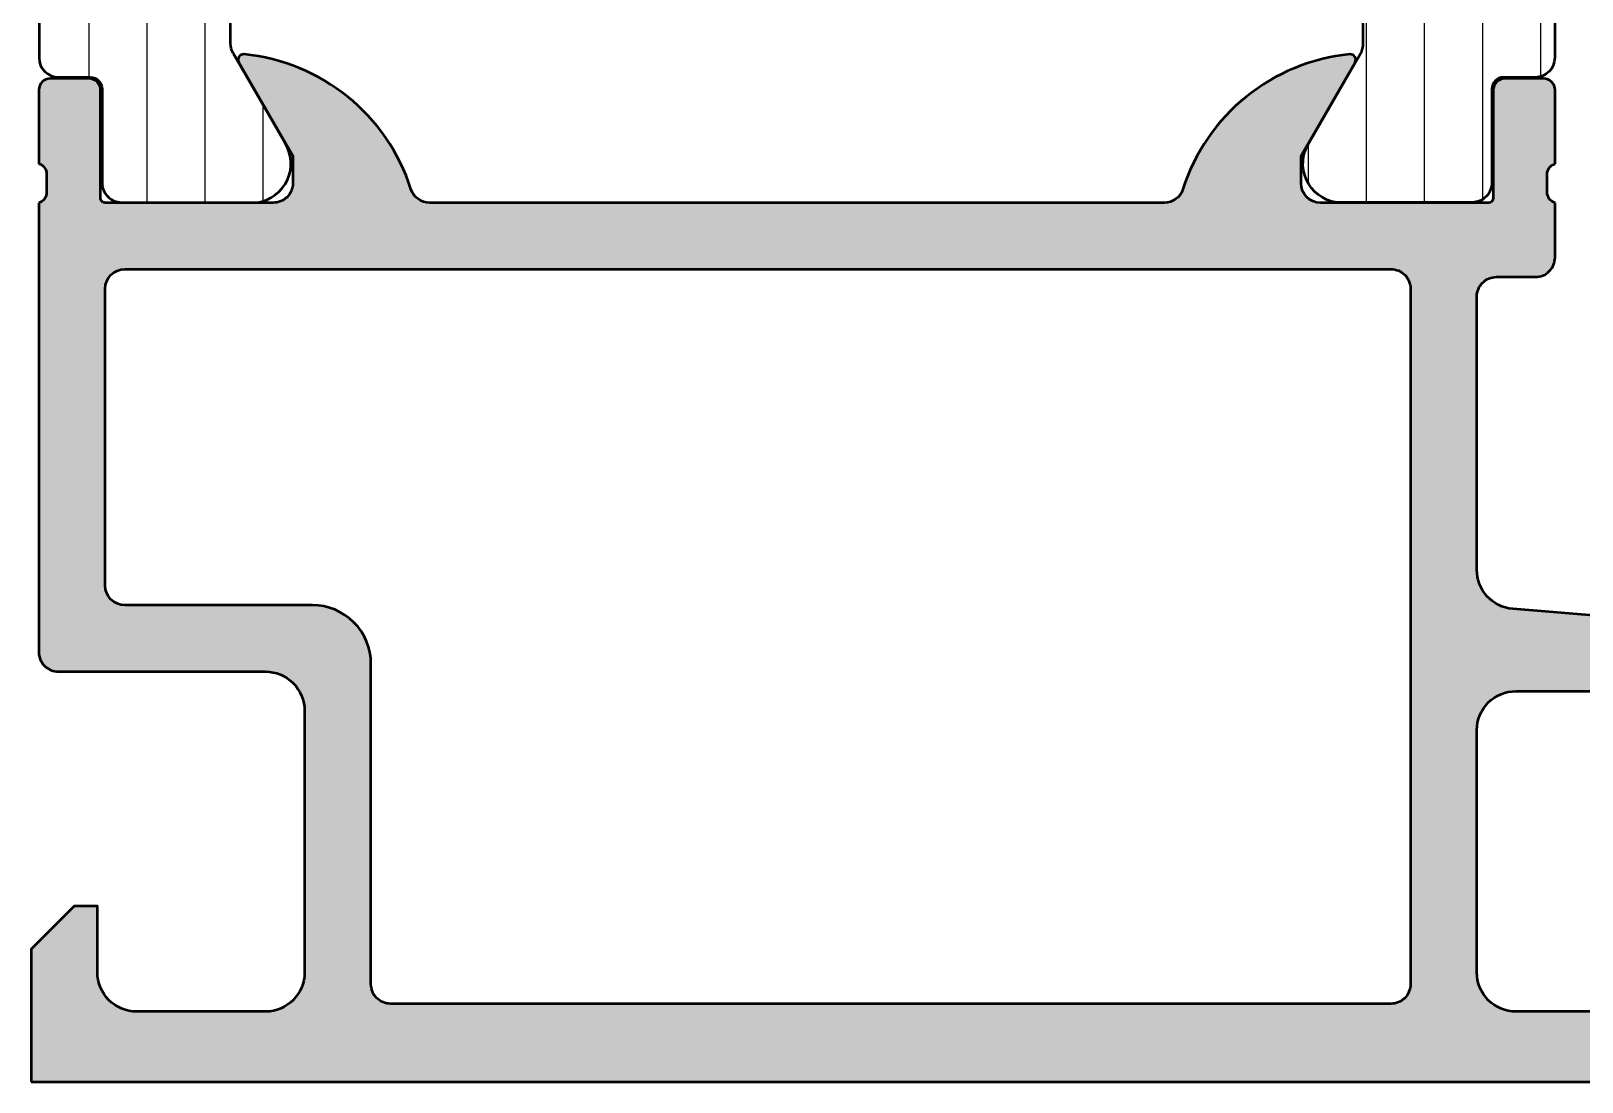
# Model space of a CAD drawing. Extents: x 0 to 69, y 0 to 100.
# Drawn here: x 0 to 39.69, y 0 to 26.9 of the extents above; entities that cross this region are included whole.
import ezdxf

# ---------------------------------------------------------------- set-up
doc = ezdxf.new("R2010")
doc.units = 0
for name, color, linetype, lineweight in [('0S-Alu contour', 7, 'Continuous', 50), ('0S-Alu hatch', 252, 'Continuous', 25), ('0S-Plastic contour', 254, 'Continuous', 50), ('0S-Plastic hatch', 253, 'Continuous', 25)]:
    doc.layers.add(name, color=color, linetype=linetype, lineweight=lineweight)
pattern_1 = [(90, (0, 0), (-1.4859, 0), [])]

# ---------------------------------------------------------------- blocks, each defined once
blk = doc.blocks.new('284163__4531438E_6E4B_417D_AE39_2A43026FD700___57F7EFBF_4CFB_40B4_B2FC_0DBEC8D63BB1_')
at = {"layer": '0S-Plastic hatch'}
h = blk.add_hatch(dxfattribs=at)
h.set_pattern_fill('ANSI31', color=256, scale=0.4680000000000001, angle=45, style=0)
h.set_pattern_definition(pattern_1)
edge = h.paths.add_edge_path()
edge.add_arc((0.7075306013844604, 26.21030189467891), 0.5, 180.0000269581648, 270)
edge.add_line((0.7075306013844603, 25.71030189467891), (1.517861934717728, 25.71030189467891))
edge.add_ellipse((1.517861934717725, 25.41030189467889), major_axis=(-0.3000000000000149, 0), ratio=1, start_angle=180, end_angle=269.99999999999943, ccw=False)
edge.add_line((1.81786193471774, 25.41030189467888), (1.817529984320714, 23.01030351174256))
edge.add_arc((2.317525961759299, 23.01030087211747), 0.4999959774455549, 179.9996975182267, 270.0003024811853)
edge.add_line((2.317528601384367, 22.51030489467889), (5.794070099483889, 22.5103048946789))
edge.add_arc((5.651759450492527, 23.50012296940175), 0.9999960709244822, 278.1816080519002, 392.7270160998408)
edge.add_line((6.493012099483878, 24.04075789467891), (5.174542384997239, 26.32441474142909))
edge.add_ellipse((5.607555101728022, 26.57441471572866), major_axis=(-0.5000000000003578, 0), ratio=1, start_angle=5.9898169411098934e-05, end_angle=29.999996599322287, ccw=False)
edge.add_line((5.107555101727938, 26.57441419296013), (5.112124444141926, 58.42619559639771))
edge.add_ellipse((5.612124444141946, 58.42619507362902), major_axis=(-0.5000000000002928, 0), ratio=1, start_angle=330.00000340065594, end_angle=359.9999401018306, ccw=False)
edge.add_line((5.179111727411313, 58.67619504792872), (6.497581441897891, 60.95985189467889))
edge.add_arc((5.666559194006608, 61.49975517119866), 0.9910063190954282, 326.9887934339474, 442.3408903046553)
edge.add_line((5.798639441897964, 62.48192029611607), (2.322097943798437, 62.48186958326562))
edge.add_arc((2.307985268505576, 61.9961534417437), 0.4859211229601602, 88.33571661605257, 180.6894656278489)
edge.add_line((1.822099326734755, 61.99030627761525), (1.822431277131783, 59.59030789467891))
edge.add_ellipse((1.522431277131795, 59.5903078946789), major_axis=(-0.299999999999988, 0), ratio=1, start_angle=90.00000000000102, end_angle=180, ccw=False)
edge.add_line((1.5224312771318, 59.29030789467891), (0.7075152730933568, 59.29030789467891))
edge.add_arc((0.7075152730933622, 58.79030789467892), 0.4999999999999929, 90.00000000000063, 180.0000269581648)
edge.add_line((0.2075152730934246, 58.79030765943815), (0.2075306013845158, 26.21030165943814))
edge = h.paths.add_edge_path()
edge.add_ellipse((3.293151885067735, 28.49717917475556), major_axis=(-0.4999963606566175, 0), ratio=1, start_angle=89.99958295741482, end_angle=180.0004170428646, ccw=False)
edge.add_line((3.293148245711108, 27.99718281411219), (1.99315413944322, 27.99718281411219))
edge.add_ellipse((1.993137566646399, 28.49718281592517), major_axis=(-0.500000002087636, 0), ratio=1, start_angle=0, end_angle=90.00189910261747, ccw=False)
edge.add_line((1.493137564558765, 28.49718281410704), (1.493137564558764, 36.49717976199471))
edge.add_ellipse((1.993137566716079, 36.49717976011725), major_axis=(-0.5000000021573149, 0), ratio=1, start_angle=269.9981009105036, end_angle=360, ccw=False)
edge.add_line((1.993154139398399, 36.99717976199991), (3.293148245711137, 36.99717976199992))
edge.add_ellipse((3.293151885067849, 36.49718340135667), major_axis=(-0.4999963606565038, 0), ratio=1, start_angle=179.9995829571355, end_angle=270.000417042595, ccw=False)
edge.add_line((3.793148245711108, 36.4971797619999), (3.793148245711107, 28.49718281411219))
edge = h.paths.add_edge_path()
edge.add_ellipse((3.2931482457215, 38.49717976199992), major_axis=(-0.5000000000000142, 0), ratio=1, start_angle=90.00000000119331, end_angle=180, ccw=False)
edge.add_line((3.293148245731913, 37.9971797619999), (1.993137564579569, 37.99717976199991))
edge.add_ellipse((1.993137564569163, 38.4971797619999), major_axis=(-0.4999999999999929, 0), ratio=1, start_angle=0, end_angle=90.0000000011924, ccw=False)
edge.add_line((1.49313756456917, 38.49717976199471), (1.493137564569167, 46.50088664682284))
edge.add_ellipse((1.993137564569167, 46.50088664682804), major_axis=(-0.5, 0), ratio=1, start_angle=270, end_angle=360, ccw=False)
edge.add_line((1.993137564569167, 47.00088664682804), (3.293148245721511, 47.00088664682804))
edge.add_ellipse((3.293148245721518, 46.50088664682805), major_axis=(-0.4999999999999929, 0), ratio=1, start_angle=180, end_angle=270.0000000000008, ccw=False)
edge.add_line((3.793148245721511, 46.50088664682285), (3.793148245721514, 38.49717976199471))
edge = h.paths.add_edge_path()
edge.add_ellipse((1.993137566656807, 48.50088664864102), major_axis=(-0.5000000020876408, 0), ratio=1, start_angle=0, end_angle=90.00189910261679, ccw=False)
edge.add_line((1.493137564569167, 48.5008866468229), (1.493137564569167, 56.50089885351006))
edge.add_ellipse((1.993122305780076, 56.50089885351526), major_axis=(-0.4999847412109091, 0), ratio=1, start_angle=270, end_angle=360, ccw=False)
edge.add_line((1.993122305780076, 57.00088359472617), (3.293132986932477, 57.00088359472618))
edge.add_ellipse((3.293132986932469, 56.50086833593714), major_axis=(-0.5000152587890412, 0), ratio=1, start_angle=180, end_angle=269.9999999999992, ccw=False)
edge.add_line((3.793148245721511, 56.50086833593193), (3.79314824572151, 48.50088664682803))
edge.add_ellipse((3.293151885078188, 48.50088300747136), major_axis=(-0.4999963606565677, 0), ratio=1, start_angle=89.9995829574089, end_angle=180.0004170428646, ccw=False)
edge.add_line((3.293148245721511, 48.00088664682804), (1.993154139453622, 48.00088664682804))
at = {"layer": '0S-Alu contour', "color": 7}
for points in [[(1.993122305780076, 57.00088359472617), (3.293132986932477, 57.00088359472618)], [(1.493137564569167, 48.5008866468229), (1.493137564569167, 56.50089885351006)], [(3.793148245721511, 56.50086833593193), (3.79314824572151, 48.50088664682803)], [(3.293148245721511, 48.00088664682804), (1.993154139453622, 48.00088664682804)], [(1.993137564569167, 47.00088664682804), (3.293148245721511, 47.00088664682804)], [(1.49313756456917, 38.49717976199471), (1.493137564569167, 46.50088664682284)], [(3.793148245721511, 46.50088664682285), (3.793148245721514, 38.49717976199471)], [(3.293148245731913, 37.9971797619999), (1.993137564579569, 37.99717976199991)], [(1.993154139398399, 36.99717976199991), (3.293148245711137, 36.99717976199992)], [(1.493137564558765, 28.49718281410704), (1.493137564558764, 36.49717976199471)], [(3.793148245711108, 36.4971797619999), (3.793148245711107, 28.49718281411219)], [(3.293148245711108, 27.99718281411219), (1.99315413944322, 27.99718281411219)]]:
    blk.add_lwpolyline(points, dxfattribs=at)
at = {"layer": '0S-Alu contour', "color": 7, "extrusion": (0, 0, -1)}
for centre, radius, start, end in [((-1.993122305780076, 56.50089885351526), 0.4999847412109091, 0, 90), ((-3.293132986932469, 56.50086833593714), 0.5000152587890412, 90.00000000000081, 180), ((-1.993137566656807, 48.50088664864102), 0.5000000020876408, 269.9981008973832, 0), ((-3.293151885078188, 48.50088300747136), 0.4999963606565677, 179.9995829571354, 270.0004170425911), ((-1.993137564569167, 46.50088664682804), 0.5, 0, 90), ((-3.293148245721518, 46.50088664682805), 0.4999999999999929, 89.9999999999992, 180), ((-1.993137564569163, 38.4971797619999), 0.4999999999999929, 269.9999999988076, 0), ((-3.2931482457215, 38.49717976199992), 0.5000000000000142, 180, 269.9999999988067), ((-1.993137566716079, 36.49717976011725), 0.5000000021573149, 0, 90.00189908949643), ((-3.293151885067849, 36.49718340135667), 0.4999963606565038, 89.99958295740495, 180.0004170428646), ((-1.993137566646399, 28.49718281592517), 0.500000002087636, 269.9981008973825, 0), ((-3.293151885067735, 28.49717917475556), 0.4999963606566175, 179.9995829571354, 270.0004170425853)]:
    blk.add_arc(centre, radius, start, end, dxfattribs=at)
at = {"layer": '0S-Plastic contour', "color": 7}
for points in [[(5.798639441897964, 62.48192029611607), (2.322097943798437, 62.48186958326562)], [(1.822099326734755, 61.99030627761525), (1.822431277131783, 59.59030789467891)], [(5.179111727411313, 58.67619504792872), (6.497581441897891, 60.95985189467889)], [(1.5224312771318, 59.29030789467891), (0.7075152730933568, 59.29030789467891)], [(0.2075152730934246, 58.79030765943815), (0.2075306013845158, 26.21030165943814)], [(5.107555101727938, 26.57441419296013), (5.112124444141926, 58.42619559639771)], [(6.493012099483878, 24.04075789467891), (5.174542384997239, 26.32441474142909)], [(0.7075306013844603, 25.71030189467891), (1.517861934717728, 25.71030189467891)], [(1.81786193471774, 25.41030189467888), (1.817529984320714, 23.01030351174256)], [(2.317528601384367, 22.51030489467889), (5.794070099483889, 22.5103048946789)]]:
    blk.add_lwpolyline(points, dxfattribs=at)
for centre, radius, start, end in [((2.307985268505576, 61.9961534417437), 0.4859211229601602, 88.33571661605257, 180.6894656278489), ((5.666559194006608, 61.49975517119866), 0.9910063190954282, 326.9887934339474, 82.34089030465535), ((0.7075152730933622, 58.79030789467892), 0.4999999999999929, 90.00000000000063, 180.0000269581648), ((0.7075306013844604, 26.21030189467891), 0.5, 180.0000269581648, 270), ((5.651759450492527, 23.50012296940175), 0.9999960709244822, 278.1816080519002, 32.72701609984075), ((2.317525961759299, 23.01030087211747), 0.4999959774455549, 179.9996975182267, 270.0003024811853)]:
    blk.add_arc(centre, radius, start, end, dxfattribs=at)
at = {"layer": '0S-Plastic contour', "color": 7, "extrusion": (0, 0, -1)}
for centre, radius, start, end in [((-1.522431277131795, 59.5903078946789), 0.299999999999988, 180, 269.999999999999), ((-5.612124444141946, 58.42619507362902), 0.5000000000002928, 5.98981694121e-05, 29.99999659934405), ((-5.607555101728022, 26.57441471572866), 0.5000000000003578, 330.0000034006777, 359.9999401018306), ((-1.517861934717725, 25.41030189467889), 0.3000000000000149, 90.0000000000006, 180)]:
    blk.add_arc(centre, radius, start, end, dxfattribs=at)
blk = doc.blocks.new('284163__C8AC052E_BEB6_401B_8392_850701B3456E___D8141060_5E93_4253_BFD5_4B75A9B5EBB8_')
at = {"layer": '0S-Plastic hatch'}
h = blk.add_hatch(dxfattribs=at)
h.set_pattern_fill('ANSI31', color=256, scale=0.4680000000000001, angle=45, style=0)
h.set_pattern_definition(pattern_1)
edge = h.paths.add_edge_path()
edge.add_ellipse((38.49228467120704, 26.20996348602701), major_axis=(-0.5000000000000056, 0), ratio=1, start_angle=90.0000000000008, end_angle=179.9999730553583, ccw=False)
edge.add_line((38.49228467120705, 25.70996348602701), (37.68195333787378, 25.70996348602701))
edge.add_arc((37.68195333787379, 25.40996348602699), 0.3000000000000185, 90.00000000000136, 180)
edge.add_line((37.38195333787377, 25.40996348602698), (37.38228528827079, 23.00996510309066))
edge.add_ellipse((36.8822893108322, 23.00996246346559), major_axis=(-0.499995977445562, 0), ratio=1, start_angle=89.99969751881582, end_angle=180.0003024817733, ccw=False)
edge.add_line((36.88228667120714, 22.50996648602699), (33.40574517310762, 22.509966486027))
edge.add_ellipse((33.54805582209897, 23.49978456074985), major_axis=(-0.9999960709244742, 0), ratio=1, start_angle=-32.72701609984102, end_angle=81.81839194810021, ccw=False)
edge.add_line((32.70680317310763, 24.040419486027), (34.02527288759427, 26.32407633277719))
edge.add_arc((33.59226017086351, 26.57407630707675), 0.50000000000034, 330.0000034006769, 359.9999401018306)
edge.add_line((34.09226017086357, 26.57407578430824), (34.08769082844958, 58.42585718774582))
edge.add_arc((33.58769082844957, 58.42585666497713), 0.5000000000002875, 5.98981694121e-05, 29.99999659934351)
edge.add_line((34.0207035451802, 58.67585663927682), (32.70223383069362, 60.95951348602699))
edge.add_ellipse((33.54348647968495, 61.50014841130417), major_axis=(-0.9999960709244733, 0), ratio=1, start_angle=-81.8183919480976, end_angle=32.727016099842274, ccw=False)
edge.add_line((33.40117583069355, 62.48996648602701), (36.87771732879307, 62.48996648602702))
edge.add_ellipse((36.87771996841816, 61.98997050858842), major_axis=(-0.499995977445562, 0), ratio=1, start_angle=179.9996975182268, end_angle=270.0003024811883, ccw=False)
edge.add_line((37.37771594585675, 61.98996786896334), (37.37738399545972, 59.58996948602701))
edge.add_arc((37.67738399545971, 59.589969486027), 0.29999999999999, 180, 269.9999999999986)
edge.add_line((37.67738399545971, 59.28996948602701), (38.49229999949815, 59.28996948602701))
edge.add_ellipse((38.49229999949815, 58.78996948602702), major_axis=(-0.4999999999999929, 0), ratio=1, start_angle=179.9999730418353, end_angle=270, ccw=False)
edge.add_line((38.99229999949809, 58.78996925078625), (38.99228467120699, 26.20996325078624))
edge = h.paths.add_edge_path()
edge.add_arc((35.90666338752377, 28.49684076610366), 0.4999963606566175, 179.9995829571354, 270.0004170425854)
edge.add_line((35.9066670268804, 27.99684440546029), (37.20666113314829, 27.99684440546029))
edge.add_arc((37.20667770594511, 28.49684440727326), 0.5000000020876358, 269.9981008973821, 360)
edge.add_line((37.70667770803275, 28.49684440545514), (37.70667770803274, 36.49684135334281))
edge.add_arc((37.20667770587543, 36.49684135146535), 0.5000000021573144, 0, 90.00189908949643)
edge.add_line((37.20666113319311, 36.99684135334801), (35.90666702688037, 36.99684135334802))
edge.add_arc((35.90666338752366, 36.49684499270477), 0.4999963606565038, 89.9995829574049, 180.0004170428646)
edge.add_line((35.4066670268804, 36.496841353348), (35.4066670268804, 28.49684440546029))
edge = h.paths.add_edge_path()
edge.add_arc((37.20667770802234, 38.49684135334801), 0.4999999999999929, 269.9999999988071, 360)
edge.add_line((37.70667770802234, 38.4968413533428), (37.70667770802234, 46.50054823817094))
edge.add_arc((37.20667770802234, 46.50054823817614), 0.5, 0, 90)
edge.add_line((37.20667770802234, 47.00054823817614), (35.90666702687, 47.00054823817614))
edge.add_arc((35.90666702686999, 46.50054823817614), 0.4999999999999929, 89.9999999999992, 180)
edge.add_line((35.40666702687, 46.50054823817096), (35.40666702687, 38.49684135334282))
edge.add_arc((35.90666702687001, 38.49684135334802), 0.5000000000000142, 180, 269.9999999988063)
edge.add_line((35.9066670268596, 37.99684135334801), (37.20667770801193, 37.99684135334801))
edge = h.paths.add_edge_path()
edge.add_arc((35.90666338751332, 48.50054459881946), 0.4999963606565677, 179.9995829571354, 270.0004170425911)
edge.add_line((35.90666702687, 48.00054823817614), (37.20666113313789, 48.00054823817614))
edge.add_arc((37.2066777059347, 48.50054823998913), 0.500000002087643, 269.9981008973829, 360)
edge.add_line((37.70667770802235, 48.50054823817099), (37.70667770802234, 56.50056044485816))
edge.add_arc((37.20669296681143, 56.50056044486336), 0.4999847412109091, 0, 90)
edge.add_line((37.20669296681143, 57.00054518607426), (35.90668228565903, 57.00054518607428))
edge.add_arc((35.90668228565904, 56.50052992728524), 0.5000152587890412, 90.00000000000081, 180)
edge.add_line((35.40666702687, 56.50052992728003), (35.40666702687, 48.50054823817613))
at = {"layer": '0S-Alu contour', "color": 7}
for points in [[(37.20669296681143, 57.00054518607426), (35.90668228565903, 57.00054518607428)], [(35.40666702687, 56.50052992728003), (35.40666702687, 48.50054823817613)], [(37.70667770802235, 48.50054823817099), (37.70667770802234, 56.50056044485816)], [(35.90666702687, 48.00054823817614), (37.20666113313789, 48.00054823817614)], [(37.20667770802234, 47.00054823817614), (35.90666702687, 47.00054823817614)], [(35.40666702687, 46.50054823817096), (35.40666702687, 38.49684135334282)], [(37.70667770802234, 38.4968413533428), (37.70667770802234, 46.50054823817094)], [(35.9066670268596, 37.99684135334801), (37.20667770801193, 37.99684135334801)], [(37.20666113319311, 36.99684135334801), (35.90666702688037, 36.99684135334802)], [(35.4066670268804, 36.496841353348), (35.4066670268804, 28.49684440546029)], [(37.70667770803275, 28.49684440545514), (37.70667770803274, 36.49684135334281)], [(35.9066670268804, 27.99684440546029), (37.20666113314829, 27.99684440546029)]]:
    blk.add_lwpolyline(points, dxfattribs=at)
for centre, radius, start, end in [((35.90668228565904, 56.50052992728524), 0.5000152587890412, 90.00000000000081, 180), ((37.20669296681143, 56.50056044486336), 0.4999847412109091, 0, 90), ((35.90666338751332, 48.50054459881946), 0.4999963606565677, 179.9995829571354, 270.0004170425911), ((37.2066777059347, 48.50054823998913), 0.500000002087643, 269.9981008973829, 0), ((35.90666702686999, 46.50054823817614), 0.4999999999999929, 89.9999999999992, 180), ((37.20667770802234, 46.50054823817614), 0.5, 0, 90), ((35.90666702687001, 38.49684135334802), 0.5000000000000142, 180, 269.9999999988063), ((37.20667770802234, 38.49684135334801), 0.4999999999999929, 269.9999999988071, 0), ((35.90666338752366, 36.49684499270477), 0.4999963606565038, 89.9995829574049, 180.0004170428646), ((37.20667770587543, 36.49684135146535), 0.5000000021573144, 0, 90.00189908949643), ((35.90666338752377, 28.49684076610366), 0.4999963606566175, 179.9995829571354, 270.0004170425854), ((37.20667770594511, 28.49684440727326), 0.5000000020876358, 269.9981008973821, 0)]:
    blk.add_arc(centre, radius, start, end, dxfattribs=at)
at = {"layer": '0S-Plastic contour', "color": 7}
for points in [[(33.40117583069355, 62.48996648602701), (36.87771732879307, 62.48996648602702)], [(37.37771594585675, 61.98996786896334), (37.37738399545972, 59.58996948602701)], [(34.0207035451802, 58.67585663927682), (32.70223383069362, 60.95951348602699)], [(37.67738399545971, 59.28996948602701), (38.49229999949815, 59.28996948602701)], [(38.99229999949809, 58.78996925078625), (38.99228467120699, 26.20996325078624)], [(34.09226017086357, 26.57407578430824), (34.08769082844958, 58.42585718774582)], [(32.70680317310763, 24.040419486027), (34.02527288759427, 26.32407633277719)], [(37.38195333787377, 25.40996348602698), (37.38228528827079, 23.00996510309066)], [(38.49228467120705, 25.70996348602701), (37.68195333787378, 25.70996348602701)], [(36.88228667120714, 22.50996648602699), (33.40574517310762, 22.509966486027)]]:
    blk.add_lwpolyline(points, dxfattribs=at)
at = {"layer": '0S-Plastic contour', "color": 7, "extrusion": (0, 0, -1)}
for centre, radius, start, end in [((-33.54348647968495, 61.50014841130417), 0.9999960709244733, 327.2729839001577, 81.81839194809768), ((-36.87771996841816, 61.98997050858842), 0.499995977445562, 89.99969751881169, 180.0003024817733), ((-38.49229999949815, 58.78996948602702), 0.4999999999999929, 90, 180.0000269581648), ((-38.49228467120704, 26.20996348602701), 0.5000000000000056, 180.0000269446418, 269.9999999999992), ((-33.54805582209897, 23.49978456074985), 0.9999960709244742, 278.1816080518999, 32.72701609984097), ((-36.8822893108322, 23.00996246346559), 0.499995977445562, 179.9996975182267, 270.0003024811842)]:
    blk.add_arc(centre, radius, start, end, dxfattribs=at)
at = {"layer": '0S-Plastic contour', "color": 7}
for centre, radius, start, end in [((37.67738399545971, 59.589969486027), 0.29999999999999, 180, 269.9999999999986), ((33.58769082844957, 58.42585666497713), 0.5000000000002875, 5.98981694121e-05, 29.99999659934351), ((33.59226017086351, 26.57407630707675), 0.50000000000034, 330.0000034006769, 359.9999401018306), ((37.68195333787379, 25.40996348602699), 0.3000000000000185, 90.00000000000136, 180)]:
    blk.add_arc(centre, radius, start, end, dxfattribs=at)
blk = doc.blocks.new('375450__245103CE_2C1C_4AD3_AAA5_486B40AAE228_')
at = {"layer": '0S-Alu hatch'}
h = blk.add_hatch(color=256, dxfattribs=at)
edge = h.paths.add_edge_path()
edge.add_line((0, 0), (58.99993896484406, -1.99e-13))
edge.add_arc((58.99993896484404, 9.999999999999991), 10.00000000000019, 270.0000000000001, 360)
edge.add_line((68.99993896484423, 10.00000000000004), (68.999938964844, 14.50000000000008))
edge.add_arc((68.49995304074075, 14.5000140779037), 0.4999859243014497, 359.9983867455008, 449.9946187136917)
edge.add_line((68.50000000000071, 14.99999999999992), (67.19995117187526, 14.99999999999991))
edge.add_arc((67.19998807066443, 14.49996310121074), 0.5000369001505963, 90.00422797775568, 179.9957720223886)
edge.add_line((66.69995117187526, 14.49999999999983), (66.69995117187531, 13.99999999999989))
edge.add_line((66.69995117187531, 13.99999999999989), (67.69995117187548, 13.99999999999989))
edge.add_line((67.69995117187548, 13.99999999999989), (67.69995117187526, 12.50000000000007))
edge.add_ellipse((66.70002533543206, 12.49992583644312), major_axis=(-0.9999258391935171, 0), ratio=1, start_angle=89.99575042603601, end_angle=180.0042495739118, ccw=False)
edge.add_line((66.69995117187509, 11.49999999999993), (62.69998168945327, 11.4999999999999))
edge.add_ellipse((62.69997606790818, 12.4999943784547), major_axis=(-0.9999943784706017, 0), ratio=1, start_angle=-0.0003220922610012167, end_angle=90.00032209261838, ccw=False)
edge.add_line((61.69998168945338, 12.49999999999988), (61.69998168945338, 13.9999999999999))
edge.add_line((61.69998168945338, 13.9999999999999), (62.69998168945338, 14.00000000000001))
edge.add_line((62.69998168945338, 14.00000000000001), (62.69998168945338, 14.49999999999979))
edge.add_arc((62.19999200956398, 14.50001032011049), 0.4999896799959026, 359.9988173777201, 450.00118262195)
edge.add_line((62.19998168945358, 14.99999999999988), (59.39999389648398, 14.99999999999993))
edge.add_arc((59.39998357637346, 14.50001032011061), 0.4999896799958245, 89.9988173780377, 180.0011826222798)
edge.add_line((58.89999389648415, 14.50000000000003), (58.89999389648465, 14.29998779296893))
edge.add_arc((59.39998357637407, 14.29997747285815), 0.4999896799959239, 179.9988173777201, 270.0011826219411)
edge.add_line((59.3999938964844, 13.79998779296873), (59.89999389648469, 13.79998779296866))
edge.add_ellipse((59.9000042165952, 13.29999811307932), major_axis=(-0.4999896799958493, 0), ratio=1, start_angle=179.9988173780284, end_angle=270.00118262196315, ccw=False)
edge.add_line((60.39999389648454, 13.29998779296895), (60.3999938964846, 12.09999999618758))
edge.add_ellipse((59.90000421659509, 12.09998967607692), major_axis=(-0.4999896799960234, 0), ratio=1, start_angle=89.99881737804748, end_angle=180.0011826222799, ccw=False)
edge.add_line((59.89999389648466, 11.5999999961874), (44.00000000000076, 11.5999999961873))
edge.add_line((44.00000000000076, 11.5999999961873), (37.91696392360547, 12.10686187082521))
edge.add_ellipse((38.00000000000038, 13.10340841264731), major_axis=(-1.000000000000328, 0), ratio=1, start_angle=0, end_angle=85.23689895508818, ccw=False)
edge.add_line((37.00000000000006, 13.1034084126461), (36.99999999999184, 20.0999979972755))
edge.add_ellipse((37.49999712736844, 20.10000086990743), major_axis=(-0.4999971273848472, 0), ratio=1, start_angle=-90.00032918121718, end_angle=0.0003291815056059022, ccw=False)
edge.add_line((37.49999999999997, 20.59999799728402), (38.50000000000023, 20.59999799728391))
edge.add_arc((38.50000287263193, 21.09999512465226), 0.4999971273766049, 269.9996708187633, 360.0003291815056)
edge.add_line((39.00000000000028, 21.09999799728417), (39.00000000000006, 22.49996648602701))
edge.add_ellipse((39.07883644654308, 22.76748707802009), major_axis=(-0.2788950563273944, 0), ratio=1, start_angle=-1.1645893740987958, end_angle=73.58012358051008, ccw=False)
edge.add_line((38.79999900000007, 22.77315548601847), (38.7999990000001, 23.22674948601854))
edge.add_ellipse((39.07886709564333, 23.23241014549561), major_axis=(-0.2789255417372077, 0), ratio=1, start_angle=-73.57540544463939, end_angle=1.1628700728896888, ccw=False)
edge.add_line((39.00000000000011, 23.4999534860186), (39.00000000000003, 25.37996448602702))
edge.add_arc((38.70000000000004, 25.37996448602705), 0.2999999999999829, 0, 89.99999999999459)
edge.add_line((38.70000000000008, 25.67996448602703), (37.72002568095729, 25.67996448602703))
edge.add_arc((37.72002568095731, 25.37996448602703), 0.3000000000000043, 90.00000000000406, 180)
edge.add_line((37.42002568095731, 25.37996448602701), (37.42002568095725, 22.619966486027))
edge.add_ellipse((37.30002568095755, 22.61996648602699), major_axis=(-0.1199999999997061, 0), ratio=1, start_angle=90.00000000000682, end_angle=180, ccw=False)
edge.add_line((37.30002568095756, 22.49996648602728), (32.99999999999994, 22.49996648602723))
edge.add_ellipse((33.00000000000001, 22.99996648602716), major_axis=(-0.4999999999999219, 0), ratio=1, start_angle=0, end_angle=89.99999999999272, ccw=False)
edge.add_line((32.50000000000009, 22.99996648602723), (32.50000000000003, 23.69996648602692))
edge.add_line((32.50000000000003, 23.69996648602692), (33.88149545762246, 26.09278680905473))
edge.add_arc((33.76188021535167, 26.16184670137901), 0.13811978464848, 329.9999999999811, 455.6225775508294)
edge.add_arc((34.23822324117466, 21.32335762417672), 5.000000000003034, 95.6225775508016, 162.2515836439279)
edge.add_ellipse((29.00004591569777, 22.99995178969351), major_axis=(-0.4999517896934084, 0), ratio=1, start_angle=89.99999999997033, end_angle=162.2515836439148, ccw=False)
edge.add_line((29.00004591569751, 22.5000000000001), (10.19997184625143, 22.50000000000015))
edge.add_ellipse((10.1999718462512, 23.00039039166069), major_axis=(-0.5003903916605346, 0), ratio=1, start_angle=17.74841635609789, end_angle=90.0000000000257, ccw=False)
edge.add_arc((4.961376794411446, 21.32366252361026), 4.999999999998673, 17.74841635606511, 84.37742244919764)
edge.add_arc((5.43771982023398, 26.16215160080829), 0.1381197846484067, 84.37742244912657, 210.0000000000008)
edge.add_line((5.318104577963225, 26.09309170848408), (6.699600035585461, 23.70027138545621))
edge.add_line((6.699600035585461, 23.70027138545621), (6.699600035585689, 23.00027138545635))
edge.add_ellipse((6.199600035585604, 23.00027138545639), major_axis=(-0.5000000000000844, 0), ratio=1, start_angle=89.99999999999011, end_angle=180, ccw=False)
edge.add_line((6.199600035585518, 22.5002713854563), (1.899646557331664, 22.50027138545629))
edge.add_ellipse((1.899646557331642, 22.6203130705812), major_axis=(-0.1200416851249102, 0), ratio=1, start_angle=0, end_angle=90.00000000001052, ccw=False)
edge.add_line((1.779604872206732, 22.62031307058117), (1.779604872206789, 25.38031107058113))
edge.add_arc((1.479604872206728, 25.38031107058108), 0.3000000000000611, 0, 90.0000000000068)
edge.add_line((1.479604872206692, 25.68031107058114), (0.499630553163911, 25.68031107058118))
edge.add_arc((0.4996305531639464, 25.38031107058122), 0.2999999999999616, 90.00000000000676, 180)
edge.add_line((0.1996305531639848, 25.3803110705812), (0.1996305531639564, 23.50030007057274))
edge.add_ellipse((0.1207634575207707, 23.23275673004974), major_axis=(-0.2789255417372104, 0), ratio=1, start_angle=178.837129927113, end_angle=253.5754054446451, ccw=False)
edge.add_line((0.3996315531639993, 23.22709607057267), (0.3996315531639709, 22.77350207057273))
edge.add_ellipse((0.120949238407398, 22.76765882622777), major_axis=(-0.2787435668541185, 0), ratio=1, start_angle=106.43539371870071, end_angle=181.2011676841475, ccw=False)
edge.add_line((0.1998152725914507, 22.5003048946789), (0.2000122070312216, 10.99998168945269))
edge.add_arc((0.7000122070312927, 10.99998168945295), 0.500000000000071, 180, 270.0000000000277)
edge.add_line((0.7000122070315341, 10.49998168945288), (5.999999999984623, 10.49998168946875))
edge.add_ellipse((6.00000562152968, 9.499987310997952), major_axis=(-0.9999943784866031, 0), ratio=1, start_angle=179.9996779077392, end_angle=270.0003220926168, ccw=False)
edge.add_line((7.000000000000483, 9.499981689452724), (7.000000000000483, 2.799984741211076))
edge.add_ellipse((5.999980173925427, 2.800019826494067), major_axis=(-1.000019826690531, 0), ratio=1, start_angle=90.00113592790012, end_angle=179.9979898012363, ccw=False)
edge.add_line((6.000000000000425, 1.800000000000068), (2.700012207031505, 1.799999999999982))
edge.add_ellipse((2.699981135668992, 2.79996892863747), major_axis=(-0.999968929120217, 0), ratio=1, start_angle=-0.001780313160793412, end_angle=90.00178031325191, ccw=False)
edge.add_line((1.700012207031505, 2.799999999999869), (1.700012207031306, 4.499999999999928))
edge.add_line((1.700012207031306, 4.499999999999928), (1.100006103515681, 4.499999999999744))
edge.add_line((1.100006103515681, 4.499999999999744), (2.558e-13, 3.399993896484758))
edge.add_line((2.558e-13, 3.399993896484758), (0, 0))
edge = h.paths.add_edge_path()
edge.add_line((34.79998168945375, 1.9999999999999), (9.19998779296864, 1.9999999999999))
edge.add_ellipse((9.199984920336775, 2.499997127368033), major_axis=(-0.4999971273763846, 0), ratio=1, start_angle=-0.0003291815056059022, end_angle=90.00032918125538, ccw=False)
edge.add_line((8.69998779296864, 2.499999999999786), (8.69998779296864, 10.69998168945302))
edge.add_arc((7.19998779296872, 10.69998168945297), 1.499999999999921, 0, 90.000000000003)
edge.add_line((7.199987792968641, 12.1999816894529), (2.399918023380479, 12.19998168945291))
edge.add_ellipse((2.399918023380578, 12.69998168945278), major_axis=(-0.4999999999998721, 0), ratio=1, start_angle=0, end_angle=89.99999999998857, ccw=False)
edge.add_line((1.899918023380706, 12.69998168945291), (1.899918023380706, 20.30001220703129))
edge.add_ellipse((2.399918023380593, 20.3000122070314), major_axis=(-0.4999999999998864, 0), ratio=1, start_angle=270.000000000013, end_angle=360, ccw=False)
edge.add_line((2.399918023380479, 20.80001220703129), (34.79998168945329, 20.80001220703129))
edge.add_ellipse((34.79998456208512, 20.30001507966289), major_axis=(-0.4999971273766475, 0), ratio=1, start_angle=179.9996708184945, end_angle=270.00032918125135, ccw=False)
edge.add_line((35.29998168945352, 20.30001220703106), (35.29998168945351, 2.500000000000014))
edge.add_ellipse((34.79998456208536, 2.499997127368061), major_axis=(-0.499997127376413, 0), ratio=1, start_angle=89.9996708187739, end_angle=180.0003291815056, ccw=False)
edge = h.paths.add_edge_path()
edge.add_ellipse((37.99947166179388, 2.799471661793575), major_axis=(-0.9994718014380204, 0), ratio=1, start_angle=-0.03028754862560845, end_angle=90.03028754861748, ccw=False)
edge.add_line((37.00000000000026, 2.79999999999984), (37.00000000000026, 9.00106362785533))
edge.add_ellipse((37.99946056290638, 9.00053944139615), major_axis=(-0.9994607003659851, 0), ratio=1, start_angle=269.96907585232265, end_angle=359.96995012093953, ccw=False)
edge.add_line((38.00000000000031, 9.999999996187427), (66.16582920333437, 9.999999996187332))
edge.add_ellipse((66.16582920333443, 8.99999999618723), major_axis=(-1.000000000000103, 0), ratio=1, start_angle=188.341518224326, end_angle=270.00000000000324, ccw=False)
edge.add_ellipse((58.99993896484727, 10.00000000000264), major_axis=(-8.20000000000301, 0), ratio=1, start_angle=89.9999999999788, end_angle=174.0155028463727, ccw=False)
edge.add_line((58.99993896484423, 1.799999999999627), (38.00000000000003, 1.799999999999954))
at = {"layer": '0S-Alu contour', "color": 7}
for points in [[(5.318104577963225, 26.09309170848408), (6.699600035585461, 23.70027138545621), (6.699600035585689, 23.00027138545635)], [(32.50000000000009, 22.99996648602723), (32.50000000000003, 23.69996648602692), (33.88149545762246, 26.09278680905473)], [(1.479604872206692, 25.68031107058114), (0.499630553163911, 25.68031107058118)], [(38.70000000000008, 25.67996448602703), (37.72002568095729, 25.67996448602703)], [(0.1996305531639848, 25.3803110705812), (0.1996305531639564, 23.50030007057274)], [(1.779604872206732, 22.62031307058117), (1.779604872206789, 25.38031107058113)], [(37.42002568095731, 25.37996448602701), (37.42002568095725, 22.619966486027)], [(39.00000000000011, 23.4999534860186), (39.00000000000003, 25.37996448602702)], [(0.3996315531639993, 23.22709607057267), (0.3996315531639709, 22.77350207057273)], [(38.79999900000007, 22.77315548601847), (38.7999990000001, 23.22674948601854)], [(0.1998152725914507, 22.5003048946789), (0.2000122070312216, 10.99998168945269)], [(6.199600035585518, 22.5002713854563), (1.899646557331664, 22.50027138545629)], [(29.00004591569751, 22.5000000000001), (10.19997184625143, 22.50000000000015)], [(37.30002568095756, 22.49996648602728), (32.99999999999994, 22.49996648602723)], [(39.00000000000028, 21.09999799728417), (39.00000000000006, 22.49996648602701)], [(2.399918023380479, 20.80001220703129), (34.79998168945329, 20.80001220703129)], [(1.899918023380706, 12.69998168945291), (1.899918023380706, 20.30001220703129)], [(35.29998168945352, 20.30001220703106), (35.29998168945351, 2.500000000000014)], [(37.49999999999997, 20.59999799728402), (38.50000000000023, 20.59999799728391)], [(37.00000000000006, 13.1034084126461), (36.99999999999184, 20.0999979972755)], [(7.199987792968641, 12.1999816894529), (2.399918023380479, 12.19998168945291)], [(59.89999389648466, 11.5999999961874), (44.00000000000076, 11.5999999961873), (37.91696392360547, 12.10686187082521)], [(0.7000122070315341, 10.49998168945288), (5.999999999984623, 10.49998168946875)], [(8.69998779296864, 2.499999999999786), (8.69998779296864, 10.69998168945302)], [(38.00000000000031, 9.999999996187427), (66.16582920333437, 9.999999996187332)], [(7.000000000000483, 9.499981689452724), (7.000000000000483, 2.799984741211076)], [(37.00000000000026, 2.79999999999984), (37.00000000000026, 9.00106362785533)], [(1.700012207031505, 2.799999999999869), (1.700012207031306, 4.499999999999928), (1.100006103515681, 4.499999999999744), (2.558e-13, 3.399993896484758), (0, 0)], [(34.79998168945375, 1.9999999999999), (9.19998779296864, 1.9999999999999)], [(6.000000000000425, 1.800000000000068), (2.700012207031505, 1.799999999999982)], [(58.99993896484423, 1.799999999999627), (38.00000000000003, 1.799999999999954)], [(0, 0), (58.99993896484406, -1.99e-13)]]:
    blk.add_lwpolyline(points, dxfattribs=at)
for centre, radius, start, end in [((5.43771982023398, 26.16215160080829), 0.1381197846484067, 84.37742244912657, 210.0000000000008), ((4.961376794411446, 21.32366252361026), 4.999999999998673, 17.74841635606511, 84.37742244919764), ((34.23822324117466, 21.32335762417672), 5.000000000003034, 95.6225775508016, 162.2515836439279), ((33.76188021535167, 26.16184670137901), 0.13811978464848, 329.9999999999811, 95.62257755082942), ((0.4996305531639464, 25.38031107058122), 0.2999999999999616, 90.00000000000676, 180), ((1.479604872206728, 25.38031107058108), 0.3000000000000611, 0, 90.0000000000068), ((37.72002568095731, 25.37996448602703), 0.3000000000000043, 90.00000000000406, 180), ((38.70000000000004, 25.37996448602705), 0.2999999999999829, 0, 89.99999999999459), ((38.50000287263193, 21.09999512465226), 0.4999971273766049, 269.9996708187633, 0.0003291815055843), ((7.19998779296872, 10.69998168945297), 1.499999999999921, 0, 90.000000000003), ((0.7000122070312927, 10.99998168945295), 0.500000000000071, 180, 270.0000000000277)]:
    blk.add_arc(centre, radius, start, end, dxfattribs=at)
at = {"layer": '0S-Alu contour', "color": 7, "extrusion": (0, 0, -1)}
for centre, radius, start, end in [((-0.1207634575207707, 23.23275673004974), 0.2789255417372104, 106.4245945553549, 181.1628700728871), ((-39.07886709564333, 23.23241014549561), 0.2789255417372077, 358.8371299271103, 73.57540544463943), ((-0.120949238407398, 22.76765882622777), 0.2787435668541185, 178.7988323158525, 253.5646062812993), ((-6.199600035585604, 23.00027138545639), 0.5000000000000844, 180, 270.0000000000099), ((-10.1999718462512, 23.00039039166069), 0.5003903916605346, 269.9999999999743, 342.2515836439021), ((-29.00004591569777, 22.99995178969351), 0.4999517896934085, 197.7484163560853, 270.0000000000297), ((-33.00000000000001, 22.99996648602716), 0.4999999999999219, 270.0000000000073, 0), ((-39.07883644654308, 22.76748707802009), 0.2788950563273944, 286.41987641949, 1.164589374098802), ((-1.899646557331642, 22.6203130705812), 0.1200416851249102, 269.9999999999895, 0), ((-37.30002568095755, 22.61996648602699), 0.1199999999997061, 180, 269.9999999999932), ((-2.399918023380593, 20.3000122070314), 0.4999999999998864, 0, 89.99999999998697), ((-34.79998456208512, 20.30001507966289), 0.4999971273766475, 89.99967081874864, 180.0003291815056), ((-37.49999712736844, 20.10000086990743), 0.4999971273848472, 359.9996708184944, 90.00032918121715), ((-38.00000000000038, 13.10340841264731), 1.000000000000328, 274.7631010449118, 0), ((-2.399918023380578, 12.69998168945278), 0.4999999999998721, 270.0000000000114, 0), ((-6.00000562152968, 9.499987310997952), 0.9999943784866031, 89.99967790738324, 180.0003220922609), ((-37.99946056290638, 9.00053944139615), 0.9994607003659851, 0.0300498790604944, 90.03092414767737), ((-2.699981135668992, 2.79996892863747), 0.999968929120217, 269.9982196867481, 0.001780313160827), ((-5.999980173925427, 2.800019826494067), 1.000019826690531, 180.0020101987638, 269.9988640720999), ((-37.99947166179388, 2.799471661793575), 0.9994718014380204, 269.9697124513825, 0.0302875486256395), ((-9.199984920336775, 2.499997127368033), 0.4999971273763846, 269.9996708187446, 0.0003291815055843), ((-34.79998456208536, 2.499997127368061), 0.499997127376413, 179.9996708184944, 270.0003291812261)]:
    blk.add_arc(centre, radius, start, end, dxfattribs=at)
blk = doc.blocks.new('430710__5D82E3A8_9250_4564_B46B_63C2319A7731_')
at = {"layer": '0S-Alu contour', "color": 7}
blk.add_blockref('375450__245103CE_2C1C_4AD3_AAA5_486B40AAE228_', (0, 0), dxfattribs=at)
at = {"layer": '0S-Plastic contour', "color": 7}
for name in ['284163__4531438E_6E4B_417D_AE39_2A43026FD700___57F7EFBF_4CFB_40B4_B2FC_0DBEC8D63BB1_', '284163__C8AC052E_BEB6_401B_8392_850701B3456E___D8141060_5E93_4253_BFD5_4B75A9B5EBB8_']:
    blk.add_blockref(name, (0, 0), dxfattribs=at)

msp = doc.modelspace()

# ---------------------------------------------------------------- block references
at = {"layer": '0S-Alu contour', "color": 7}
msp.add_blockref('430710__5D82E3A8_9250_4564_B46B_63C2319A7731_', (0, 0), dxfattribs=at)

doc.saveas('drawing.dxf')
